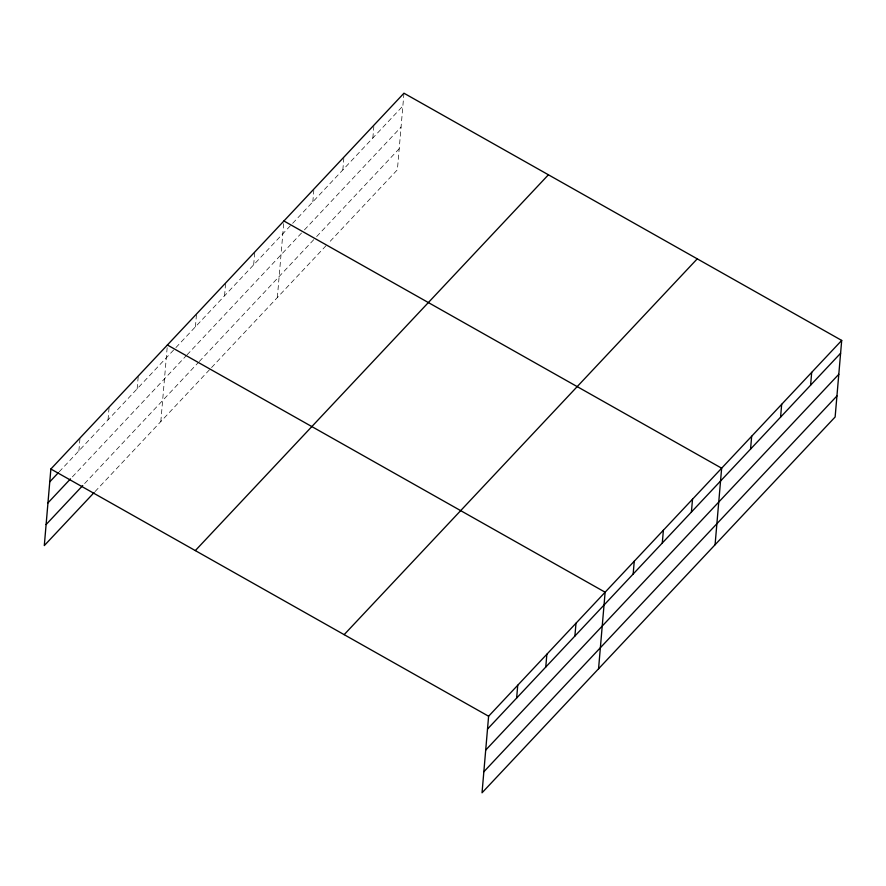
<?xml version="1.0" encoding="UTF-8"?>
<svg xmlns="http://www.w3.org/2000/svg" width="886" height="886" viewBox="0 0 886 886"><rect width="100%" height="100%" fill="white"/><g stroke="black" fill="none" stroke-linecap="round" stroke-linejoin="round"><path stroke-width="0.66" stroke-dasharray="4.43 3.32" d="M78.898 450.841L79.995 438.005M108.026 419.842L109.122 407.006M137.153 388.832L138.26 375.996M160.82 421.559L167.277 346.282M195.418 326.823L196.515 313.998M224.546 295.824L225.642 282.988M253.673 264.814L254.78 251.989M277.34 297.552L283.908 220.979M312.824 201.864L313.81 190.324M342.838 169.924L343.823 158.373M372.851 137.983L373.837 126.432M403.961 93.207L397.393 169.769L327.986 243.639M59.163 471.839L402.853 106.043M72.397 476.878L186.093 355.862M187.035 354.854L303.51 230.892M304.452 229.884L401.059 127.075M84.635 483.546L198.331 362.529M199.272 361.521L315.726 237.581M316.656 236.584L399.198 148.737M95.046 491.575L210.624 368.554M211.566 367.557L327.056 244.636"/><path stroke-width="1.33" d="M841.7 340.423L488.607 716.231L482.039 792.793L835.133 416.985L841.7 340.423L403.961 93.207L50.867 469.015L44.3 545.577L94.104 492.572M516.638 698.057L517.734 685.221M545.765 667.047L546.861 654.222M574.892 636.048L576 623.212M598.559 668.775L605.127 592.213L167.388 344.997M633.158 574.039L634.254 561.203M662.285 543.029L663.392 530.205M691.412 512.03L692.52 499.195M715.08 544.757L721.647 468.196L283.908 220.979M750.564 449.08L751.66 436.255M780.577 417.14L781.673 404.304M810.59 385.2L811.687 372.364M49.76 481.84L58.221 472.847M47.966 502.883L70.515 478.872M46.105 524.545L82.752 485.539M195.319 550.594L548.412 174.786M344.156 634.642L697.249 258.845M487.51 729.056L840.604 353.248M485.705 750.088L838.798 374.28M483.845 771.761L836.938 395.953M50.867 469.015L488.607 716.231"/></g></svg>
